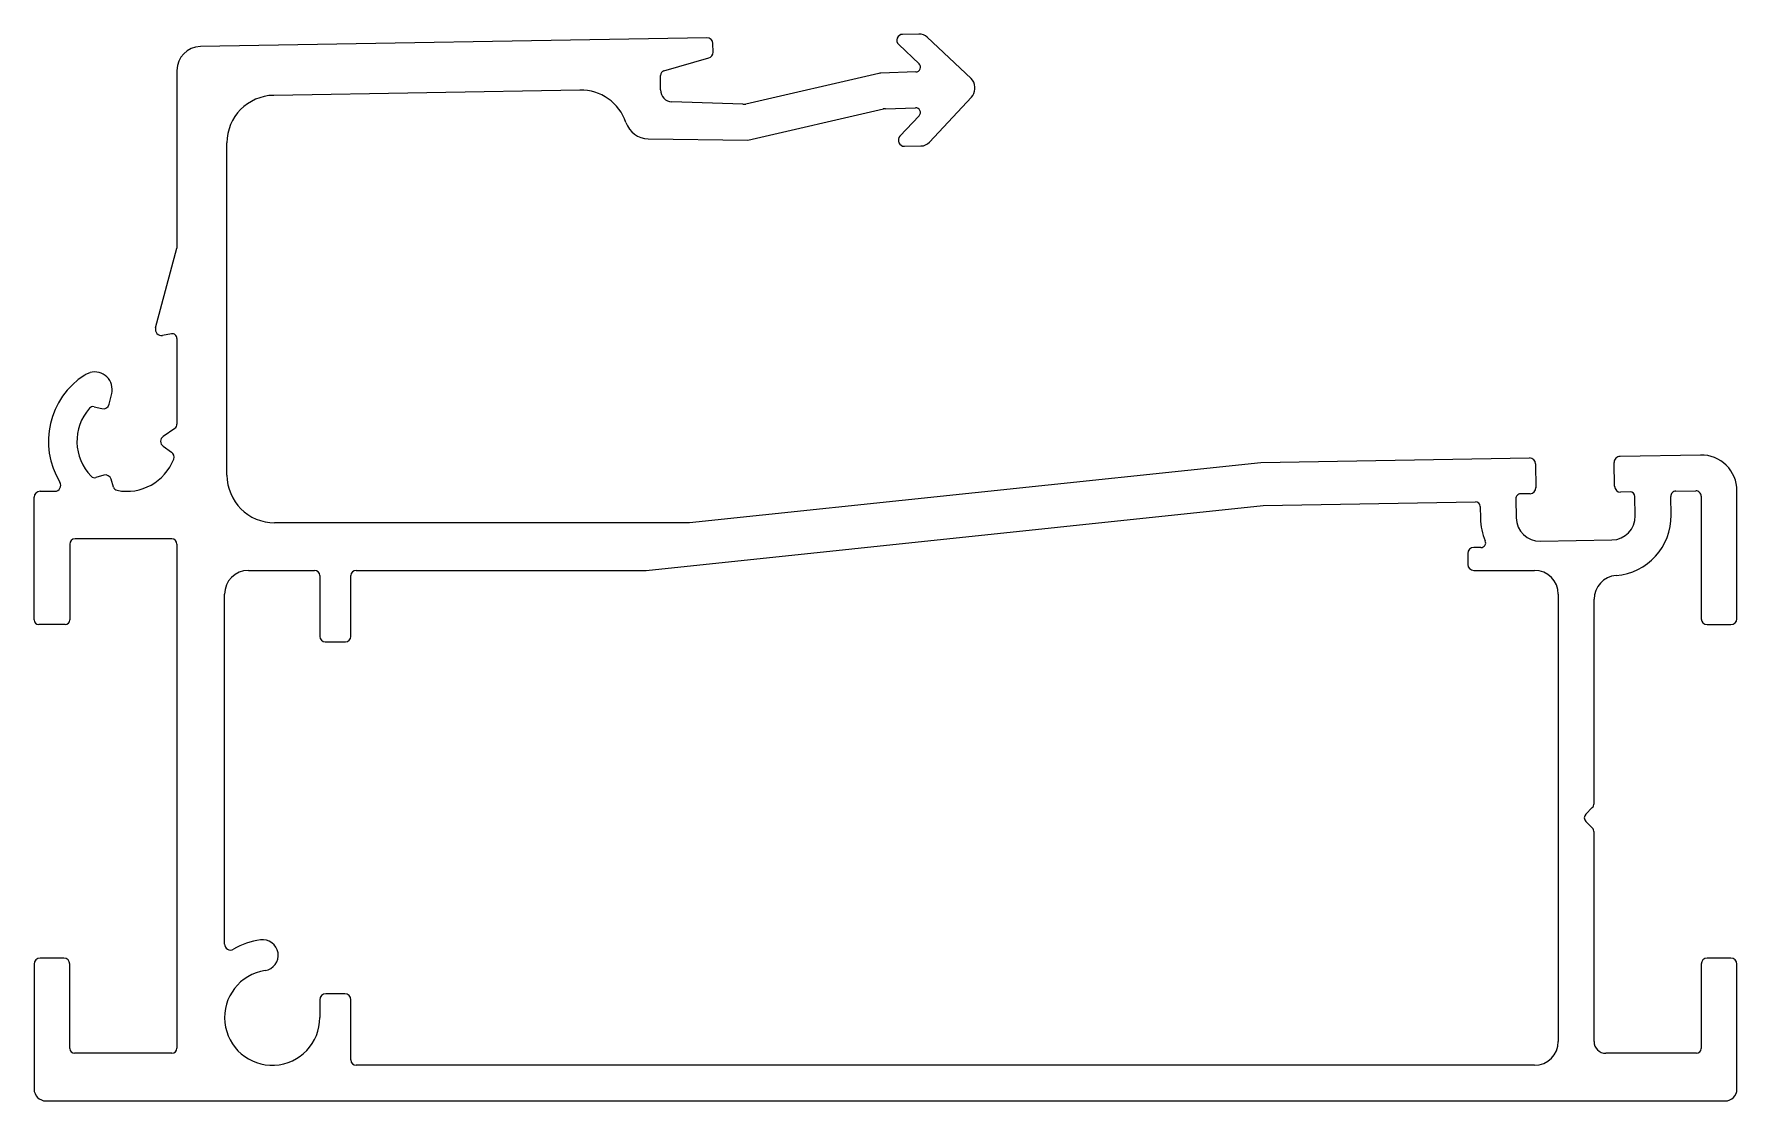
# Model space of a CAD drawing. Extents: x 2586 to 2657.5, y 1464.6 to 1509.4.
import ezdxf

# ---------------------------------------------------------------- set-up
doc = ezdxf.new("R2010")
doc.units = 0
doc.layers.get('0').update_dxf_attribs({"linetype": 'CONTINUOUS'})

msp = doc.modelspace()

# ---------------------------------------------------------------- linework, layer by layer
for p, q in [((2623.124, 1509.392), (2622.443, 1509.38)), ((2614.224, 1509.237), (2592.956, 1508.865)), ((2614.484, 1508.633), (2614.478, 1508.991)), ((2622.277, 1508.948), (2623.131, 1508.147)), ((2625.316, 1507.531), (2623.475, 1509.257)), ((2612.419, 1507.848), (2614.303, 1508.388)), ((2591.974, 1507.866), (2591.974, 1500.404)), ((2612.274, 1507.045), (2612.274, 1507.656)), ((2621.437, 1507.741), (2615.864, 1506.454)), ((2623.001, 1507.801), (2621.533, 1507.753)), ((2596.039, 1506.819), (2608.895, 1507.043)), ((2615.734, 1506.442), (2612.756, 1506.545)), ((2623.569, 1504.851), (2625.338, 1506.739)), ((2625.474, 1507.081), (2625.474, 1507.166)), ((2615.947, 1504.934), (2621.633, 1506.246)), ((2621.729, 1506.259), (2622.984, 1506.3)), ((2623.136, 1505.963), (2622.329, 1505.102)), ((2594.074, 1490.871), (2594.074, 1504.819)), ((2611.758, 1504.998), (2615.947, 1504.934)), ((2622.515, 1504.681), (2623.213, 1504.693)), ((2591.075, 1497.051), (2591.974, 1500.404)), ((2591.739, 1496.807), (2591.36, 1496.74)), ((2591.974, 1496.61), (2591.974, 1493.016)), ((2588.1, 1495.074), (2588.149, 1495.105)), ((2588.149, 1495.105), (2588.325, 1495.177)), ((2588.494, 1493.742), (2588.826, 1493.662)), ((2589.127, 1493.847), (2589.234, 1494.292)), ((2591.88, 1492.835), (2591.396, 1492.496)), ((2591.396, 1492.087), (2591.747, 1491.841)), ((2648.761, 1491.589), (2637.477, 1491.392)), ((2655.947, 1491.715), (2652.564, 1491.656)), ((2588.9, 1490.867), (2588.573, 1490.77)), ((2637.477, 1491.392), (2613.488, 1488.871)), ((2649.016, 1491.344), (2649.033, 1490.344)), ((2652.336, 1490.402), (2652.318, 1491.402)), ((2586.224, 1490.192), (2586.844, 1490.192)), ((2589.307, 1490.372), (2589.211, 1490.699)), ((2648.787, 1490.09), (2648.389, 1490.083)), ((2652.989, 1490.163), (2652.59, 1490.156)), ((2654.909, 1490.197), (2655.75, 1490.211)), ((2657.474, 1484.842), (2657.474, 1490.215)), ((2585.974, 1484.792), (2585.974, 1489.942)), ((2611.679, 1486.871), (2637.587, 1489.594)), ((2637.587, 1489.594), (2646.494, 1489.75)), ((2646.698, 1489.553), (2646.706, 1489.053)), ((2648.192, 1489.879), (2648.206, 1489.079)), ((2653.206, 1489.167), (2653.192, 1489.967)), ((2654.706, 1489.193), (2654.692, 1489.973)), ((2655.974, 1489.991), (2655.974, 1484.842)), ((2613.488, 1488.871), (2596.074, 1488.871)), ((2587.474, 1487.972), (2587.474, 1484.792)), ((2591.754, 1488.192), (2587.694, 1488.192)), ((2591.974, 1487.972), (2591.974, 1466.812)), ((2649.224, 1488.097), (2652.224, 1488.149)), ((2646.174, 1487.581), (2646.174, 1487.121)), ((2646.725, 1487.831), (2646.424, 1487.831)), ((2594.974, 1486.871), (2597.754, 1486.871)), ((2597.974, 1486.651), (2597.974, 1484.091)), ((2599.274, 1484.091), (2599.274, 1486.651)), ((2599.494, 1486.871), (2611.679, 1486.871)), ((2646.424, 1486.871), (2648.974, 1486.871)), ((2593.974, 1471.18), (2593.974, 1485.871)), ((2649.974, 1485.871), (2649.974, 1467.092)), ((2651.474, 1477.085), (2651.474, 1485.659)), ((2587.274, 1484.592), (2586.174, 1484.592)), ((2656.224, 1484.592), (2657.224, 1484.592)), ((2598.194, 1483.871), (2599.054, 1483.871)), ((2651.129, 1476.637), (2651.4, 1476.908)), ((2651.4, 1476.055), (2651.129, 1476.326)), ((2651.474, 1467.092), (2651.474, 1475.878)), ((2585.974, 1470.342), (2585.974, 1465.092)), ((2587.224, 1470.592), (2586.224, 1470.592)), ((2587.474, 1466.792), (2587.474, 1470.342)), ((2655.974, 1470.342), (2655.974, 1466.792)), ((2657.224, 1470.592), (2656.224, 1470.592)), ((2657.474, 1465.092), (2657.474, 1470.342)), ((2597.974, 1468.842), (2597.974, 1468.092)), ((2599.024, 1469.092), (2598.224, 1469.092)), ((2599.274, 1466.312), (2599.274, 1468.842)), ((2591.754, 1466.592), (2587.674, 1466.592)), ((2655.774, 1466.592), (2651.974, 1466.592)), ((2648.974, 1466.092), (2599.494, 1466.092)), ((2586.474, 1464.592), (2656.974, 1464.592))]:
    msp.add_line(p, q)
for centre, radius, start, end in [((2622.448, 1509.13), 0.25, 91, 226.85244), ((2623.133, 1508.892), 0.5, 46.85244, 91), ((2592.974, 1507.866), 1, 91, 180), ((2614.228, 1508.987), 0.25, 1, 91), ((2614.234, 1508.629), 0.25, 286, 1), ((2622.995, 1508.001), 0.2, 271.85244, 46.85244), ((2612.474, 1507.656), 0.2, 106, 180), ((2621.55, 1507.254), 0.5, 91.85244, 103), ((2624.974, 1507.166), 0.5, 0, 46.85244), ((2596.074, 1504.819), 2, 91, 180), ((2608.93, 1505.043), 2, 18.5599, 91), ((2612.774, 1507.045), 0.5, 180, 268), ((2624.974, 1507.081), 0.5, 316.85244, 360), ((2615.751, 1506.941), 0.5, 268, 283), ((2621.745, 1505.759), 0.5, 91.85244, 103), ((2622.99, 1506.1), 0.2, 316.85244, 91.85244), ((2611.774, 1505.998), 1, 198.5599, 269.11877), ((2622.511, 1504.931), 0.25, 136.85244, 271), ((2623.204, 1505.193), 0.5, 271, 316.85244), ((2591.317, 1496.986), 0.25, 165, 280), ((2591.774, 1496.61), 0.2, 0, 100), ((2589.874, 1492.292), 3.3, 122.51179, 211.40786), ((2588.515, 1494.464), 0.739, 346.51836, 104.97971), ((2589.874, 1492.292), 2.1, 138.63199, 224.40473), ((2588.448, 1493.547), 0.2, 76.51836, 138.63199), ((2588.884, 1493.905), 0.25, 256.51836, 346.51836), ((2591.754, 1493.016), 0.22, 305, 360), ((2591.539, 1492.292), 0.25, 125, 235), ((2589.874, 1492.292), 2.1, 258.63199, 339.24634), ((2591.604, 1491.636), 0.25, 339.24634, 55), ((2648.766, 1491.34), 0.25, 1, 91), ((2652.568, 1491.406), 0.25, 91, 181), ((2655.974, 1490.215), 1.5, 0, 91), ((2588.516, 1490.962), 0.2, 224.40473, 286.51836), ((2588.971, 1490.628), 0.25, 16.51836, 106.51836), ((2596.074, 1490.871), 2, 180, 270), ((2586.224, 1489.942), 0.25, 90, 180), ((2586.844, 1490.442), 0.25, 270, 31.40786), ((2589.499, 1490.429), 0.2, 196.51836, 258.63199), ((2648.392, 1489.883), 0.2, 91, 181), ((2648.783, 1490.34), 0.25, 271, 1), ((2652.586, 1490.406), 0.25, 181, 271), ((2652.992, 1489.963), 0.2, 1, 91), ((2654.912, 1489.977), 0.22, 91, 181), ((2655.754, 1489.991), 0.22, 0, 91), ((2646.498, 1489.55), 0.2, 1, 91), ((2649.206, 1489.097), 2.5, 181, 203.24259), ((2649.206, 1489.097), 1, 181, 271), ((2652.206, 1489.149), 1, 271, 1), ((2652.206, 1489.149), 2.5, 274.38003, 1), ((2587.694, 1487.972), 0.22, 90, 180), ((2591.754, 1487.972), 0.22, 0, 90), ((2646.725, 1488.031), 0.2, 270, 23.24259), ((2646.424, 1487.581), 0.25, 90, 180), ((2594.974, 1485.871), 1, 90, 180), ((2597.754, 1486.651), 0.22, 0, 90), ((2599.494, 1486.651), 0.22, 90, 180), ((2646.424, 1487.121), 0.25, 180, 270), ((2648.974, 1485.871), 1, 0, 90), ((2652.474, 1485.659), 1, 94.38003, 180), ((2586.174, 1484.792), 0.2, 180, 270), ((2587.274, 1484.792), 0.2, 270, 360), ((2656.224, 1484.842), 0.25, 180, 270), ((2657.224, 1484.842), 0.25, 270, 0), ((2598.194, 1484.091), 0.22, 180, 270), ((2599.054, 1484.091), 0.22, 270, 360), ((2651.285, 1476.481), 0.22, 135, 225), ((2651.224, 1477.085), 0.25, 315, 0), ((2651.224, 1475.878), 0.25, 0, 45), ((2594.224, 1471.18), 0.25, 180, 299.53517), ((2595.974, 1468.092), 3.3, 98.68425, 119.53517), ((2595.574, 1470.711), 0.65, 278.68425, 98.68425), ((2586.224, 1470.342), 0.25, 90, 180), ((2587.224, 1470.342), 0.25, 0, 90), ((2595.974, 1468.092), 2, 98.68425, 0), ((2656.224, 1470.342), 0.25, 90, 180), ((2657.224, 1470.342), 0.25, 0, 90), ((2598.224, 1468.842), 0.25, 90, 180), ((2599.024, 1468.842), 0.25, 0, 90), ((2587.674, 1466.792), 0.2, 180, 270), ((2591.754, 1466.812), 0.22, 270, 360), ((2648.974, 1467.092), 1, 270, 0), ((2651.974, 1467.092), 0.5, 180, 270), ((2655.774, 1466.792), 0.2, 270, 0), ((2599.494, 1466.312), 0.22, 180, 270), ((2586.474, 1465.092), 0.5, 180, 270), ((2656.974, 1465.092), 0.5, 270, 360)]:
    msp.add_arc(centre, radius, start, end)

doc.saveas('drawing.dxf')
